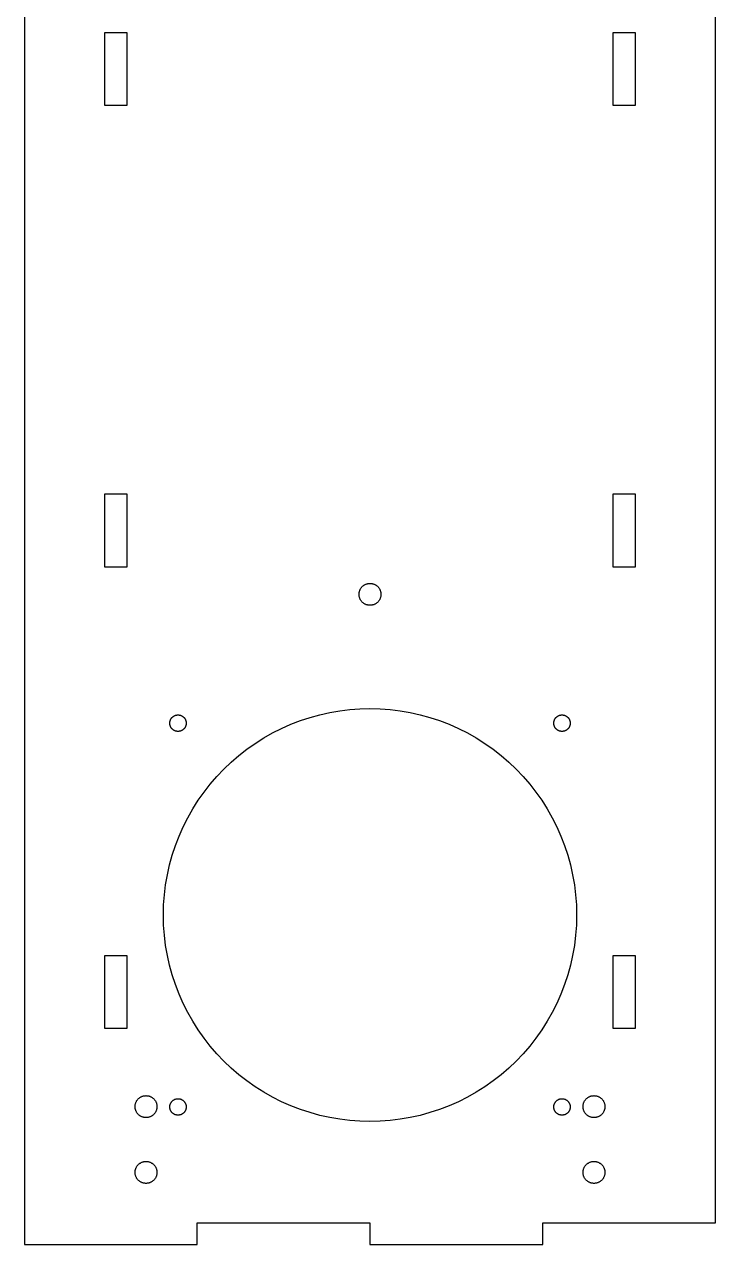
# Model space of a CAD drawing. Extents: x 0 to 927, y -6 to 1176.
# Drawn here: x 0 to 189, y -6 to 327.9 of the extents above; entities that cross this region are included whole.
import ezdxf

# ---------------------------------------------------------------- set-up
doc = ezdxf.new("R2010")
doc.units = 0
doc.layers.get('0').update_dxf_attribs({"linetype": 'CONTINUOUS'})

msp = doc.modelspace()

# ---------------------------------------------------------------- linework, layer by layer
for points in [[(47.25, 0), (94.5, 0), (94.5, -6), (141.75, -6), (141.75, 0), (189, 0), (189, 505), (141.75, 505), (141.75, 511), (94.5, 511), (94.5, 505), (47.25, 505), (47.25, 511), (0, 511), (0, -6), (47.25, -6)], [(22, 325.625), (28, 325.625), (28, 305.625), (22, 305.625)], [(161, 325.625), (167, 325.625), (167, 305.625), (161, 305.625)], [(22, 199.375), (28, 199.375), (28, 179.375), (22, 179.375)], [(161, 199.375), (167, 199.375), (167, 179.375), (161, 179.375)], [(94.3528, 168.915), (94.2059, 168.926), (94.0598, 168.944), (93.9147, 168.969), (93.7711, 169.001), (93.6291, 169.04), (93.4893, 169.087), (93.3519, 169.14), (93.2173, 169.199), (93.0858, 169.265), (92.9577, 169.338), (92.8333, 169.417), (92.7129, 169.502), (92.5968, 169.592), (92.4853, 169.688), (92.3787, 169.79), (92.2771, 169.897), (92.181, 170.008), (92.0904, 170.124), (92.0056, 170.245), (91.9268, 170.369), (91.8542, 170.497), (91.788, 170.629), (91.7284, 170.763), (91.6754, 170.901), (91.6292, 171.04), (91.5899, 171.182), (91.5576, 171.326), (91.5325, 171.471), (91.5144, 171.617), (91.5036, 171.764), (91.5, 171.911), (91.5036, 172.058), (91.5144, 172.205), (91.5325, 172.351), (91.5576, 172.496), (91.5899, 172.64), (91.6292, 172.782), (91.6754, 172.922), (91.7284, 173.059), (91.788, 173.194), (91.8542, 173.325), (91.9268, 173.454), (92.0056, 173.578), (92.0904, 173.698), (92.181, 173.814), (92.2771, 173.926), (92.3787, 174.033), (92.4853, 174.134), (92.5968, 174.23), (92.7129, 174.321), (92.8333, 174.406), (92.9577, 174.484), (93.0858, 174.557), (93.2173, 174.623), (93.3519, 174.683), (93.4893, 174.736), (93.6291, 174.782), (93.7711, 174.821), (93.9147, 174.854), (94.0598, 174.879), (94.2059, 174.897), (94.3528, 174.908), (94.5, 174.911), (94.6472, 174.908), (94.7941, 174.897), (94.9402, 174.879), (95.0853, 174.854), (95.2289, 174.821), (95.3709, 174.782), (95.5107, 174.736), (95.6481, 174.683), (95.7827, 174.623), (95.9142, 174.557), (96.0423, 174.484), (96.1667, 174.406), (96.2871, 174.321), (96.4032, 174.23), (96.5147, 174.134), (96.6213, 174.033), (96.7229, 173.926), (96.819, 173.814), (96.9096, 173.698), (96.9944, 173.578), (97.0732, 173.454), (97.1458, 173.325), (97.212, 173.194), (97.2716, 173.059), (97.3246, 172.922), (97.3708, 172.782), (97.4101, 172.64), (97.4424, 172.496), (97.4675, 172.351), (97.4856, 172.205), (97.4964, 172.058), (97.5, 171.911), (97.4964, 171.764), (97.4856, 171.617), (97.4675, 171.471), (97.4424, 171.326), (97.4101, 171.182), (97.3708, 171.04), (97.3246, 170.901), (97.2716, 170.763), (97.212, 170.629), (97.1458, 170.497), (97.0732, 170.369), (96.9944, 170.245), (96.9096, 170.124), (96.819, 170.008), (96.7229, 169.897), (96.6213, 169.79), (96.5147, 169.688), (96.4032, 169.592), (96.2871, 169.502), (96.1667, 169.417), (96.0423, 169.338), (95.9142, 169.265), (95.7827, 169.199), (95.6481, 169.14), (95.5107, 169.087), (95.3709, 169.04), (95.2289, 169.001), (95.0853, 168.969), (94.9402, 168.944), (94.7941, 168.926), (94.6472, 168.915), (94.5, 168.911)], [(91.7277, 27.7347), (88.962, 27.9387), (86.2097, 28.2782), (83.4774, 28.7523), (80.7716, 29.3599), (78.0989, 30.0995), (75.4657, 30.9694), (72.8784, 31.9675), (70.3431, 33.0913), (67.8661, 34.3381), (65.4532, 35.705), (63.1103, 37.1886), (60.843, 38.7854), (58.6568, 40.4916), (56.5569, 42.3029), (54.5485, 44.2151), (52.6363, 46.2236), (50.8249, 48.3234), (49.1188, 50.5097), (47.522, 52.7769), (46.0383, 55.1199), (44.6714, 57.5328), (43.4246, 60.0098), (42.3008, 62.5451), (41.3028, 65.1324), (40.4329, 67.7656), (39.6932, 70.4383), (39.0856, 73.1441), (38.6115, 75.8764), (38.2721, 78.6287), (38.0681, 81.3943), (38, 84.1667), (38.0681, 86.939), (38.2721, 89.7046), (38.6115, 92.4569), (39.0856, 95.1893), (39.6932, 97.895), (40.4329, 100.568), (41.3028, 103.201), (42.3008, 105.788), (43.4246, 108.324), (44.6714, 110.801), (46.0383, 113.213), (47.522, 115.556), (49.1188, 117.824), (50.8249, 120.01), (52.6363, 122.11), (54.5485, 124.118), (56.5569, 126.03), (58.6568, 127.842), (60.843, 129.548), (63.1103, 131.145), (65.4532, 132.628), (67.8661, 133.995), (70.3431, 135.242), (72.8784, 136.366), (75.4657, 137.364), (78.0989, 138.234), (80.7716, 138.973), (83.4774, 139.581), (86.2097, 140.055), (88.962, 140.395), (91.7277, 140.599), (94.5, 140.667), (97.2723, 140.599), (100.038, 140.395), (102.79, 140.055), (105.523, 139.581), (108.228, 138.973), (110.901, 138.234), (113.534, 137.364), (116.122, 136.366), (118.657, 135.242), (121.134, 133.995), (123.547, 132.628), (125.89, 131.145), (128.157, 129.548), (130.343, 127.842), (132.443, 126.03), (134.452, 124.118), (136.364, 122.11), (138.175, 120.01), (139.881, 117.824), (141.478, 115.556), (142.962, 113.213), (144.329, 110.801), (145.575, 108.324), (146.699, 105.788), (147.697, 103.201), (148.567, 100.568), (149.307, 97.895), (149.914, 95.1893), (150.388, 92.4569), (150.728, 89.7046), (150.932, 86.939), (151, 84.1667), (150.932, 81.3943), (150.728, 78.6287), (150.388, 75.8764), (149.914, 73.1441), (149.307, 70.4383), (148.567, 67.7656), (147.697, 65.1324), (146.699, 62.5451), (145.575, 60.0098), (144.329, 57.5328), (142.962, 55.1199), (141.478, 52.7769), (139.881, 50.5097), (138.175, 48.3234), (136.364, 46.2236), (134.452, 44.2151), (132.443, 42.3029), (130.343, 40.4916), (128.157, 38.7854), (125.89, 37.1886), (123.547, 35.705), (121.134, 34.3381), (118.657, 33.0913), (116.122, 31.9675), (113.534, 30.9694), (110.901, 30.0995), (108.228, 29.3599), (105.523, 28.7523), (102.79, 28.2782), (100.038, 27.9387), (97.2723, 27.7347), (94.5, 27.6667)], [(41.8896, 134.419), (41.7795, 134.428), (41.6699, 134.441), (41.561, 134.46), (41.4533, 134.484), (41.3469, 134.514), (41.242, 134.548), (41.139, 134.588), (41.038, 134.633), (40.9394, 134.682), (40.8433, 134.737), (40.75, 134.796), (40.6597, 134.859), (40.5726, 134.927), (40.489, 135), (40.409, 135.076), (40.3329, 135.156), (40.2607, 135.239), (40.1928, 135.326), (40.1292, 135.417), (40.0701, 135.51), (40.0157, 135.606), (39.966, 135.705), (39.9213, 135.806), (39.8815, 135.909), (39.8469, 136.014), (39.8174, 136.12), (39.7932, 136.228), (39.7744, 136.337), (39.7608, 136.446), (39.7527, 136.556), (39.75, 136.667), (39.7527, 136.777), (39.7608, 136.887), (39.7744, 136.997), (39.7932, 137.106), (39.8174, 137.213), (39.8469, 137.32), (39.8815, 137.425), (39.9213, 137.528), (39.966, 137.629), (40.0157, 137.727), (40.0701, 137.823), (40.1292, 137.917), (40.1928, 138.007), (40.2607, 138.094), (40.3329, 138.178), (40.409, 138.258), (40.489, 138.334), (40.5726, 138.406), (40.6597, 138.474), (40.75, 138.537), (40.8433, 138.597), (40.9394, 138.651), (41.038, 138.701), (41.139, 138.745), (41.242, 138.785), (41.3469, 138.82), (41.4533, 138.849), (41.561, 138.873), (41.6699, 138.892), (41.7795, 138.906), (41.8896, 138.914), (42, 138.917), (42.1104, 138.914), (42.2205, 138.906), (42.3301, 138.892), (42.439, 138.873), (42.5467, 138.849), (42.6531, 138.82), (42.758, 138.785), (42.861, 138.745), (42.962, 138.701), (43.0606, 138.651), (43.1567, 138.597), (43.25, 138.537), (43.3403, 138.474), (43.4274, 138.406), (43.511, 138.334), (43.591, 138.258), (43.6671, 138.178), (43.7393, 138.094), (43.8072, 138.007), (43.8708, 137.917), (43.9299, 137.823), (43.9843, 137.727), (44.034, 137.629), (44.0787, 137.528), (44.1185, 137.425), (44.1531, 137.32), (44.1826, 137.213), (44.2068, 137.106), (44.2256, 136.997), (44.2392, 136.887), (44.2473, 136.777), (44.25, 136.667), (44.2473, 136.556), (44.2392, 136.446), (44.2256, 136.337), (44.2068, 136.228), (44.1826, 136.12), (44.1531, 136.014), (44.1185, 135.909), (44.0787, 135.806), (44.034, 135.705), (43.9843, 135.606), (43.9299, 135.51), (43.8708, 135.417), (43.8072, 135.326), (43.7393, 135.239), (43.6671, 135.156), (43.591, 135.076), (43.511, 135), (43.4274, 134.927), (43.3403, 134.859), (43.25, 134.796), (43.1567, 134.737), (43.0606, 134.682), (42.962, 134.633), (42.861, 134.588), (42.758, 134.548), (42.6531, 134.514), (42.5467, 134.484), (42.439, 134.46), (42.3301, 134.441), (42.2205, 134.428), (42.1104, 134.419), (42, 134.417)], [(146.89, 134.419), (146.779, 134.428), (146.67, 134.441), (146.561, 134.46), (146.453, 134.484), (146.347, 134.514), (146.242, 134.548), (146.139, 134.588), (146.038, 134.633), (145.939, 134.682), (145.843, 134.737), (145.75, 134.796), (145.66, 134.859), (145.573, 134.927), (145.489, 135), (145.409, 135.076), (145.333, 135.156), (145.261, 135.239), (145.193, 135.326), (145.129, 135.417), (145.07, 135.51), (145.016, 135.606), (144.966, 135.705), (144.921, 135.806), (144.882, 135.909), (144.847, 136.014), (144.817, 136.12), (144.793, 136.228), (144.774, 136.337), (144.761, 136.446), (144.753, 136.556), (144.75, 136.667), (144.753, 136.777), (144.761, 136.887), (144.774, 136.997), (144.793, 137.106), (144.817, 137.213), (144.847, 137.32), (144.882, 137.425), (144.921, 137.528), (144.966, 137.629), (145.016, 137.727), (145.07, 137.823), (145.129, 137.917), (145.193, 138.007), (145.261, 138.094), (145.333, 138.178), (145.409, 138.258), (145.489, 138.334), (145.573, 138.406), (145.66, 138.474), (145.75, 138.537), (145.843, 138.597), (145.939, 138.651), (146.038, 138.701), (146.139, 138.745), (146.242, 138.785), (146.347, 138.82), (146.453, 138.849), (146.561, 138.873), (146.67, 138.892), (146.779, 138.906), (146.89, 138.914), (147, 138.917), (147.11, 138.914), (147.221, 138.906), (147.33, 138.892), (147.439, 138.873), (147.547, 138.849), (147.653, 138.82), (147.758, 138.785), (147.861, 138.745), (147.962, 138.701), (148.061, 138.651), (148.157, 138.597), (148.25, 138.537), (148.34, 138.474), (148.427, 138.406), (148.511, 138.334), (148.591, 138.258), (148.667, 138.178), (148.739, 138.094), (148.807, 138.007), (148.871, 137.917), (148.93, 137.823), (148.984, 137.727), (149.034, 137.629), (149.079, 137.528), (149.118, 137.425), (149.153, 137.32), (149.183, 137.213), (149.207, 137.106), (149.226, 136.997), (149.239, 136.887), (149.247, 136.777), (149.25, 136.667), (149.247, 136.556), (149.239, 136.446), (149.226, 136.337), (149.207, 136.228), (149.183, 136.12), (149.153, 136.014), (149.118, 135.909), (149.079, 135.806), (149.034, 135.705), (148.984, 135.606), (148.93, 135.51), (148.871, 135.417), (148.807, 135.326), (148.739, 135.239), (148.667, 135.156), (148.591, 135.076), (148.511, 135), (148.427, 134.927), (148.34, 134.859), (148.25, 134.796), (148.157, 134.737), (148.061, 134.682), (147.962, 134.633), (147.861, 134.588), (147.758, 134.548), (147.653, 134.514), (147.547, 134.484), (147.439, 134.46), (147.33, 134.441), (147.221, 134.428), (147.11, 134.419), (147, 134.417)], [(22, 73.125), (28, 73.125), (28, 53.125), (22, 53.125)], [(161, 73.125), (167, 73.125), (167, 53.125), (161, 53.125)], [(33.1028, 28.7536), (32.9559, 28.7644), (32.8098, 28.7825), (32.6647, 28.8076), (32.5211, 28.8399), (32.3791, 28.8792), (32.2393, 28.9254), (32.1019, 28.9784), (31.9673, 29.038), (31.8358, 29.1042), (31.7077, 29.1768), (31.5833, 29.2556), (31.4629, 29.3404), (31.3468, 29.431), (31.2353, 29.5271), (31.1287, 29.6287), (31.0271, 29.7353), (30.931, 29.8468), (30.8404, 29.9629), (30.7556, 30.0833), (30.6768, 30.2077), (30.6042, 30.3358), (30.538, 30.4673), (30.4784, 30.6019), (30.4254, 30.7393), (30.3792, 30.8791), (30.3399, 31.0211), (30.3076, 31.1647), (30.2825, 31.3098), (30.2644, 31.4559), (30.2536, 31.6028), (30.25, 31.75), (30.2536, 31.8972), (30.2644, 32.0441), (30.2825, 32.1902), (30.3076, 32.3353), (30.3399, 32.4789), (30.3792, 32.6209), (30.4254, 32.7607), (30.4784, 32.8981), (30.538, 33.0327), (30.6042, 33.1642), (30.6768, 33.2923), (30.7556, 33.4167), (30.8404, 33.5371), (30.931, 33.6532), (31.0271, 33.7647), (31.1287, 33.8713), (31.2353, 33.9729), (31.3468, 34.069), (31.4629, 34.1596), (31.5833, 34.2444), (31.7077, 34.3232), (31.8358, 34.3958), (31.9673, 34.462), (32.1019, 34.5216), (32.2393, 34.5746), (32.3791, 34.6208), (32.5211, 34.6601), (32.6647, 34.6924), (32.8098, 34.7175), (32.9559, 34.7356), (33.1028, 34.7464), (33.25, 34.75), (33.3972, 34.7464), (33.5441, 34.7356), (33.6902, 34.7175), (33.8353, 34.6924), (33.9789, 34.6601), (34.1209, 34.6208), (34.2607, 34.5746), (34.3981, 34.5216), (34.5327, 34.462), (34.6642, 34.3958), (34.7923, 34.3232), (34.9167, 34.2444), (35.0371, 34.1596), (35.1532, 34.069), (35.2647, 33.9729), (35.3713, 33.8713), (35.4729, 33.7647), (35.569, 33.6532), (35.6596, 33.5371), (35.7444, 33.4167), (35.8232, 33.2923), (35.8958, 33.1642), (35.962, 33.0327), (36.0216, 32.8981), (36.0746, 32.7607), (36.1208, 32.6209), (36.1601, 32.4789), (36.1924, 32.3353), (36.2175, 32.1902), (36.2356, 32.0441), (36.2464, 31.8972), (36.25, 31.75), (36.2464, 31.6028), (36.2356, 31.4559), (36.2175, 31.3098), (36.1924, 31.1647), (36.1601, 31.0211), (36.1208, 30.8791), (36.0746, 30.7393), (36.0216, 30.6019), (35.962, 30.4673), (35.8958, 30.3358), (35.8232, 30.2077), (35.7444, 30.0833), (35.6596, 29.9629), (35.569, 29.8468), (35.4729, 29.7353), (35.3713, 29.6287), (35.2647, 29.5271), (35.1532, 29.431), (35.0371, 29.3404), (34.9167, 29.2556), (34.7923, 29.1768), (34.6642, 29.1042), (34.5327, 29.038), (34.3981, 28.9784), (34.2607, 28.9254), (34.1209, 28.8792), (33.9789, 28.8399), (33.8353, 28.8076), (33.6902, 28.7825), (33.5441, 28.7644), (33.3972, 28.7536), (33.25, 28.75)], [(41.8896, 29.4194), (41.7795, 29.4275), (41.6699, 29.441), (41.561, 29.4599), (41.4533, 29.4841), (41.3469, 29.5136), (41.242, 29.5482), (41.139, 29.5879), (41.038, 29.6327), (40.9394, 29.6823), (40.8433, 29.7368), (40.75, 29.7959), (40.6597, 29.8594), (40.5726, 29.9274), (40.489, 29.9995), (40.409, 30.0757), (40.3329, 30.1557), (40.2607, 30.2393), (40.1928, 30.3263), (40.1292, 30.4166), (40.0701, 30.5099), (40.0157, 30.606), (39.966, 30.7047), (39.9213, 30.8056), (39.8815, 30.9087), (39.8469, 31.0135), (39.8174, 31.12), (39.7932, 31.2277), (39.7744, 31.3365), (39.7608, 31.4461), (39.7527, 31.5563), (39.75, 31.6667), (39.7527, 31.7771), (39.7608, 31.8872), (39.7744, 31.9968), (39.7932, 32.1056), (39.8174, 32.2134), (39.8469, 32.3198), (39.8815, 32.4247), (39.9213, 32.5277), (39.966, 32.6287), (40.0157, 32.7273), (40.0701, 32.8234), (40.1292, 32.9167), (40.1928, 33.007), (40.2607, 33.0941), (40.3329, 33.1777), (40.409, 33.2577), (40.489, 33.3338), (40.5726, 33.4059), (40.6597, 33.4739), (40.75, 33.5375), (40.8433, 33.5966), (40.9394, 33.651), (41.038, 33.7006), (41.139, 33.7454), (41.242, 33.7851), (41.3469, 33.8198), (41.4533, 33.8492), (41.561, 33.8734), (41.6699, 33.8923), (41.7795, 33.9058), (41.8896, 33.914), (42, 33.9167), (42.1104, 33.914), (42.2205, 33.9058), (42.3301, 33.8923), (42.439, 33.8734), (42.5467, 33.8492), (42.6531, 33.8198), (42.758, 33.7851), (42.861, 33.7454), (42.962, 33.7006), (43.0606, 33.651), (43.1567, 33.5966), (43.25, 33.5375), (43.3403, 33.4739), (43.4274, 33.4059), (43.511, 33.3338), (43.591, 33.2577), (43.6671, 33.1777), (43.7393, 33.0941), (43.8072, 33.007), (43.8708, 32.9167), (43.9299, 32.8234), (43.9843, 32.7273), (44.034, 32.6287), (44.0787, 32.5277), (44.1185, 32.4247), (44.1531, 32.3198), (44.1826, 32.2134), (44.2068, 32.1056), (44.2256, 31.9968), (44.2392, 31.8872), (44.2473, 31.7771), (44.25, 31.6667), (44.2473, 31.5563), (44.2392, 31.4461), (44.2256, 31.3365), (44.2068, 31.2277), (44.1826, 31.12), (44.1531, 31.0135), (44.1185, 30.9087), (44.0787, 30.8056), (44.034, 30.7047), (43.9843, 30.606), (43.9299, 30.5099), (43.8708, 30.4166), (43.8072, 30.3263), (43.7393, 30.2393), (43.6671, 30.1557), (43.591, 30.0757), (43.511, 29.9995), (43.4274, 29.9274), (43.3403, 29.8594), (43.25, 29.7959), (43.1567, 29.7368), (43.0606, 29.6823), (42.962, 29.6327), (42.861, 29.5879), (42.758, 29.5482), (42.6531, 29.5136), (42.5467, 29.4841), (42.439, 29.4599), (42.3301, 29.441), (42.2205, 29.4275), (42.1104, 29.4194), (42, 29.4167)], [(146.89, 29.4194), (146.779, 29.4275), (146.67, 29.441), (146.561, 29.4599), (146.453, 29.4841), (146.347, 29.5136), (146.242, 29.5482), (146.139, 29.5879), (146.038, 29.6327), (145.939, 29.6823), (145.843, 29.7368), (145.75, 29.7959), (145.66, 29.8594), (145.573, 29.9274), (145.489, 29.9995), (145.409, 30.0757), (145.333, 30.1557), (145.261, 30.2393), (145.193, 30.3263), (145.129, 30.4166), (145.07, 30.5099), (145.016, 30.606), (144.966, 30.7047), (144.921, 30.8056), (144.882, 30.9087), (144.847, 31.0135), (144.817, 31.12), (144.793, 31.2277), (144.774, 31.3365), (144.761, 31.4461), (144.753, 31.5563), (144.75, 31.6667), (144.753, 31.7771), (144.761, 31.8872), (144.774, 31.9968), (144.793, 32.1056), (144.817, 32.2134), (144.847, 32.3198), (144.882, 32.4247), (144.921, 32.5277), (144.966, 32.6287), (145.016, 32.7273), (145.07, 32.8234), (145.129, 32.9167), (145.193, 33.007), (145.261, 33.0941), (145.333, 33.1777), (145.409, 33.2577), (145.489, 33.3338), (145.573, 33.4059), (145.66, 33.4739), (145.75, 33.5375), (145.843, 33.5966), (145.939, 33.651), (146.038, 33.7006), (146.139, 33.7454), (146.242, 33.7851), (146.347, 33.8198), (146.453, 33.8492), (146.561, 33.8734), (146.67, 33.8923), (146.779, 33.9058), (146.89, 33.914), (147, 33.9167), (147.11, 33.914), (147.221, 33.9058), (147.33, 33.8923), (147.439, 33.8734), (147.547, 33.8492), (147.653, 33.8198), (147.758, 33.7851), (147.861, 33.7454), (147.962, 33.7006), (148.061, 33.651), (148.157, 33.5966), (148.25, 33.5375), (148.34, 33.4739), (148.427, 33.4059), (148.511, 33.3338), (148.591, 33.2577), (148.667, 33.1777), (148.739, 33.0941), (148.807, 33.007), (148.871, 32.9167), (148.93, 32.8234), (148.984, 32.7273), (149.034, 32.6287), (149.079, 32.5277), (149.118, 32.4247), (149.153, 32.3198), (149.183, 32.2134), (149.207, 32.1056), (149.226, 31.9968), (149.239, 31.8872), (149.247, 31.7771), (149.25, 31.6667), (149.247, 31.5563), (149.239, 31.4461), (149.226, 31.3365), (149.207, 31.2277), (149.183, 31.12), (149.153, 31.0135), (149.118, 30.9087), (149.079, 30.8056), (149.034, 30.7047), (148.984, 30.606), (148.93, 30.5099), (148.871, 30.4166), (148.807, 30.3263), (148.739, 30.2393), (148.667, 30.1557), (148.591, 30.0757), (148.511, 29.9995), (148.427, 29.9274), (148.34, 29.8594), (148.25, 29.7959), (148.157, 29.7368), (148.061, 29.6823), (147.962, 29.6327), (147.861, 29.5879), (147.758, 29.5482), (147.653, 29.5136), (147.547, 29.4841), (147.439, 29.4599), (147.33, 29.441), (147.221, 29.4275), (147.11, 29.4194), (147, 29.4167)], [(155.603, 28.7536), (155.456, 28.7644), (155.31, 28.7825), (155.165, 28.8076), (155.021, 28.8399), (154.879, 28.8792), (154.739, 28.9254), (154.602, 28.9784), (154.467, 29.038), (154.336, 29.1042), (154.208, 29.1768), (154.083, 29.2556), (153.963, 29.3404), (153.847, 29.431), (153.735, 29.5271), (153.629, 29.6287), (153.527, 29.7353), (153.431, 29.8468), (153.34, 29.9629), (153.256, 30.0833), (153.177, 30.2077), (153.104, 30.3358), (153.038, 30.4673), (152.978, 30.6019), (152.925, 30.7393), (152.879, 30.8791), (152.84, 31.0211), (152.808, 31.1647), (152.782, 31.3098), (152.764, 31.4559), (152.754, 31.6028), (152.75, 31.75), (152.754, 31.8972), (152.764, 32.0441), (152.782, 32.1902), (152.808, 32.3353), (152.84, 32.4789), (152.879, 32.6209), (152.925, 32.7607), (152.978, 32.8981), (153.038, 33.0327), (153.104, 33.1642), (153.177, 33.2923), (153.256, 33.4167), (153.34, 33.5371), (153.431, 33.6532), (153.527, 33.7647), (153.629, 33.8713), (153.735, 33.9729), (153.847, 34.069), (153.963, 34.1596), (154.083, 34.2444), (154.208, 34.3232), (154.336, 34.3958), (154.467, 34.462), (154.602, 34.5216), (154.739, 34.5746), (154.879, 34.6208), (155.021, 34.6601), (155.165, 34.6924), (155.31, 34.7175), (155.456, 34.7356), (155.603, 34.7464), (155.75, 34.75), (155.897, 34.7464), (156.044, 34.7356), (156.19, 34.7175), (156.335, 34.6924), (156.479, 34.6601), (156.621, 34.6208), (156.761, 34.5746), (156.898, 34.5216), (157.033, 34.462), (157.164, 34.3958), (157.292, 34.3232), (157.417, 34.2444), (157.537, 34.1596), (157.653, 34.069), (157.765, 33.9729), (157.871, 33.8713), (157.973, 33.7647), (158.069, 33.6532), (158.16, 33.5371), (158.244, 33.4167), (158.323, 33.2923), (158.396, 33.1642), (158.462, 33.0327), (158.522, 32.8981), (158.575, 32.7607), (158.621, 32.6209), (158.66, 32.4789), (158.692, 32.3353), (158.718, 32.1902), (158.736, 32.0441), (158.746, 31.8972), (158.75, 31.75), (158.746, 31.6028), (158.736, 31.4559), (158.718, 31.3098), (158.692, 31.1647), (158.66, 31.0211), (158.621, 30.8791), (158.575, 30.7393), (158.522, 30.6019), (158.462, 30.4673), (158.396, 30.3358), (158.323, 30.2077), (158.244, 30.0833), (158.16, 29.9629), (158.069, 29.8468), (157.973, 29.7353), (157.871, 29.6287), (157.765, 29.5271), (157.653, 29.431), (157.537, 29.3404), (157.417, 29.2556), (157.292, 29.1768), (157.164, 29.1042), (157.033, 29.038), (156.898, 28.9784), (156.761, 28.9254), (156.621, 28.8792), (156.479, 28.8399), (156.335, 28.8076), (156.19, 28.7825), (156.044, 28.7644), (155.897, 28.7536), (155.75, 28.75)], [(33.1028, 10.7536), (32.9559, 10.7644), (32.8098, 10.7825), (32.6647, 10.8076), (32.5211, 10.8399), (32.3791, 10.8792), (32.2393, 10.9254), (32.1019, 10.9784), (31.9673, 11.038), (31.8358, 11.1042), (31.7077, 11.1768), (31.5833, 11.2556), (31.4629, 11.3404), (31.3468, 11.431), (31.2353, 11.5271), (31.1287, 11.6287), (31.0271, 11.7353), (30.931, 11.8468), (30.8404, 11.9629), (30.7556, 12.0833), (30.6768, 12.2077), (30.6042, 12.3358), (30.538, 12.4673), (30.4784, 12.6019), (30.4254, 12.7393), (30.3792, 12.8791), (30.3399, 13.0211), (30.3076, 13.1647), (30.2825, 13.3098), (30.2644, 13.4559), (30.2536, 13.6028), (30.25, 13.75), (30.2536, 13.8972), (30.2644, 14.0441), (30.2825, 14.1902), (30.3076, 14.3353), (30.3399, 14.4789), (30.3792, 14.6209), (30.4254, 14.7607), (30.4784, 14.8981), (30.538, 15.0327), (30.6042, 15.1642), (30.6768, 15.2923), (30.7556, 15.4167), (30.8404, 15.5371), (30.931, 15.6532), (31.0271, 15.7647), (31.1287, 15.8713), (31.2353, 15.9729), (31.3468, 16.069), (31.4629, 16.1596), (31.5833, 16.2444), (31.7077, 16.3232), (31.8358, 16.3958), (31.9673, 16.462), (32.1019, 16.5216), (32.2393, 16.5746), (32.3791, 16.6208), (32.5211, 16.6601), (32.6647, 16.6924), (32.8098, 16.7175), (32.9559, 16.7356), (33.1028, 16.7464), (33.25, 16.75), (33.3972, 16.7464), (33.5441, 16.7356), (33.6902, 16.7175), (33.8353, 16.6924), (33.9789, 16.6601), (34.1209, 16.6208), (34.2607, 16.5746), (34.3981, 16.5216), (34.5327, 16.462), (34.6642, 16.3958), (34.7923, 16.3232), (34.9167, 16.2444), (35.0371, 16.1596), (35.1532, 16.069), (35.2647, 15.9729), (35.3713, 15.8713), (35.4729, 15.7647), (35.569, 15.6532), (35.6596, 15.5371), (35.7444, 15.4167), (35.8232, 15.2923), (35.8958, 15.1642), (35.962, 15.0327), (36.0216, 14.8981), (36.0746, 14.7607), (36.1208, 14.6209), (36.1601, 14.4789), (36.1924, 14.3353), (36.2175, 14.1902), (36.2356, 14.0441), (36.2464, 13.8972), (36.25, 13.75), (36.2464, 13.6028), (36.2356, 13.4559), (36.2175, 13.3098), (36.1924, 13.1647), (36.1601, 13.0211), (36.1208, 12.8791), (36.0746, 12.7393), (36.0216, 12.6019), (35.962, 12.4673), (35.8958, 12.3358), (35.8232, 12.2077), (35.7444, 12.0833), (35.6596, 11.9629), (35.569, 11.8468), (35.4729, 11.7353), (35.3713, 11.6287), (35.2647, 11.5271), (35.1532, 11.431), (35.0371, 11.3404), (34.9167, 11.2556), (34.7923, 11.1768), (34.6642, 11.1042), (34.5327, 11.038), (34.3981, 10.9784), (34.2607, 10.9254), (34.1209, 10.8792), (33.9789, 10.8399), (33.8353, 10.8076), (33.6902, 10.7825), (33.5441, 10.7644), (33.3972, 10.7536), (33.25, 10.75)], [(155.603, 10.7536), (155.456, 10.7644), (155.31, 10.7825), (155.165, 10.8076), (155.021, 10.8399), (154.879, 10.8792), (154.739, 10.9254), (154.602, 10.9784), (154.467, 11.038), (154.336, 11.1042), (154.208, 11.1768), (154.083, 11.2556), (153.963, 11.3404), (153.847, 11.431), (153.735, 11.5271), (153.629, 11.6287), (153.527, 11.7353), (153.431, 11.8468), (153.34, 11.9629), (153.256, 12.0833), (153.177, 12.2077), (153.104, 12.3358), (153.038, 12.4673), (152.978, 12.6019), (152.925, 12.7393), (152.879, 12.8791), (152.84, 13.0211), (152.808, 13.1647), (152.782, 13.3098), (152.764, 13.4559), (152.754, 13.6028), (152.75, 13.75), (152.754, 13.8972), (152.764, 14.0441), (152.782, 14.1902), (152.808, 14.3353), (152.84, 14.4789), (152.879, 14.6209), (152.925, 14.7607), (152.978, 14.8981), (153.038, 15.0327), (153.104, 15.1642), (153.177, 15.2923), (153.256, 15.4167), (153.34, 15.5371), (153.431, 15.6532), (153.527, 15.7647), (153.629, 15.8713), (153.735, 15.9729), (153.847, 16.069), (153.963, 16.1596), (154.083, 16.2444), (154.208, 16.3232), (154.336, 16.3958), (154.467, 16.462), (154.602, 16.5216), (154.739, 16.5746), (154.879, 16.6208), (155.021, 16.6601), (155.165, 16.6924), (155.31, 16.7175), (155.456, 16.7356), (155.603, 16.7464), (155.75, 16.75), (155.897, 16.7464), (156.044, 16.7356), (156.19, 16.7175), (156.335, 16.6924), (156.479, 16.6601), (156.621, 16.6208), (156.761, 16.5746), (156.898, 16.5216), (157.033, 16.462), (157.164, 16.3958), (157.292, 16.3232), (157.417, 16.2444), (157.537, 16.1596), (157.653, 16.069), (157.765, 15.9729), (157.871, 15.8713), (157.973, 15.7647), (158.069, 15.6532), (158.16, 15.5371), (158.244, 15.4167), (158.323, 15.2923), (158.396, 15.1642), (158.462, 15.0327), (158.522, 14.8981), (158.575, 14.7607), (158.621, 14.6209), (158.66, 14.4789), (158.692, 14.3353), (158.718, 14.1902), (158.736, 14.0441), (158.746, 13.8972), (158.75, 13.75), (158.746, 13.6028), (158.736, 13.4559), (158.718, 13.3098), (158.692, 13.1647), (158.66, 13.0211), (158.621, 12.8791), (158.575, 12.7393), (158.522, 12.6019), (158.462, 12.4673), (158.396, 12.3358), (158.323, 12.2077), (158.244, 12.0833), (158.16, 11.9629), (158.069, 11.8468), (157.973, 11.7353), (157.871, 11.6287), (157.765, 11.5271), (157.653, 11.431), (157.537, 11.3404), (157.417, 11.2556), (157.292, 11.1768), (157.164, 11.1042), (157.033, 11.038), (156.898, 10.9784), (156.761, 10.9254), (156.621, 10.8792), (156.479, 10.8399), (156.335, 10.8076), (156.19, 10.7825), (156.044, 10.7644), (155.897, 10.7536), (155.75, 10.75)]]:
    msp.add_lwpolyline(points, close=True)

doc.saveas('drawing.dxf')
